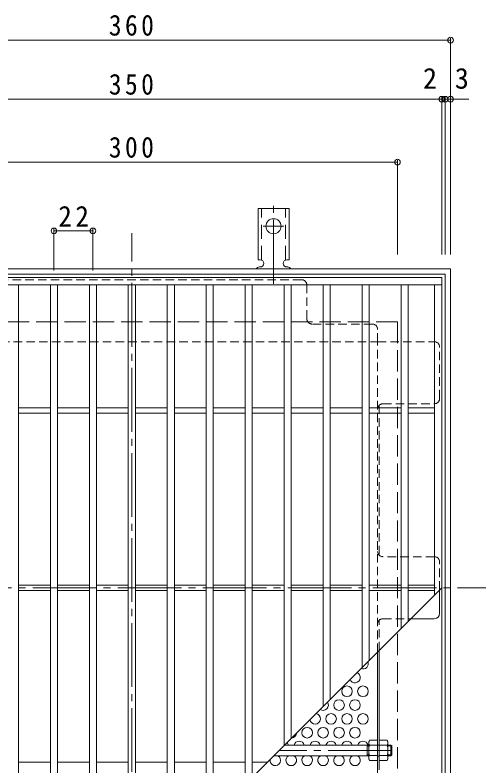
# Model space of a CAD drawing. Units: millimetres at full size, sheet at 1:4. Extents: x -822 to 976, y -780 to 766.
# Drawn here: x -560.7 to -294.7, y 342.5 to 766.4 of the extents above; entities that cross this region are included whole.
import ezdxf
from ezdxf.enums import TextEntityAlignment as Align

# ---------------------------------------------------------------- set-up
doc = ezdxf.new("R2010")
doc.units = ezdxf.units.MM
doc.header["$LTSCALE"] = 4
doc.header["$PDMODE"] = 32
doc.header["$PDSIZE"] = 3.2
for name, pattern in [('CHAIN2', [12, 9, -1, 1, -1]), ('DASHED1', [1.8, 1.2, -0.6]), ('DASHED2', [3, 2, -1]), ('DASHED3', [4, 3, -1])]:
    doc.linetypes.add(name, pattern=pattern)
for name, color, linetype, lineweight in [('A-1', 2, 'DASHED3', 9), ('A-2', 3, 'Continuous', 9), ('A-4', 7, 'Continuous', 9), ('A-6', 2, 'Continuous', 9), ('A-7', 2, 'Continuous', 9), ('A-A', 3, 'Continuous', 9), ('A-B', 2, 'Continuous', 9)]:
    doc.layers.add(name, color=color, linetype=linetype, lineweight=lineweight)
doc.styles.add('ＭＳ ゴシック', font='')
doc.styles.get('ＭＳ ゴシック').set_extended_font_data('MS Gothic')

msp = doc.modelspace()

# ---------------------------------------------------------------- linework, layer by layer
at = {"layer": 'A-1'}
for q in [(-644.713, 593.162), (-344.713, 293.162)]:
    msp.add_line((-344.713, 593.162), q, dxfattribs=at)
at = {"layer": 'A-1', "linetype": 'Continuous'}
for points in [[(-674.713, 623.162), (-674.713, 263.162), (-314.713, 263.162), (-314.713, 623.162)], [(-671.713, 620.162), (-671.713, 266.162), (-317.713, 266.162), (-317.713, 620.162)]]:
    msp.add_lwpolyline(points, close=True, dxfattribs=at)
at = {"layer": 'A-2'}
for p, q in [((-319.713, 618.161), (-669.713, 618.161)), ((-319.713, 618.161), (-319.713, 268.162)), ((-319.713, 614.162), (-669.713, 614.162)), ((-558.713, 614.162), (-558.713, 272.162)), ((-540.713, 614.162), (-540.713, 272.162)), ((-536.713, 614.162), (-536.713, 272.162)), ((-518.713, 614.162), (-518.713, 272.162)), ((-514.713, 614.162), (-514.713, 272.162)), ((-496.713, 614.162), (-496.713, 272.162)), ((-492.713, 614.162), (-492.713, 272.162)), ((-474.713, 614.162), (-474.713, 288.162)), ((-470.713, 614.162), (-470.713, 292.162)), ((-452.713, 614.162), (-452.713, 310.162)), ((-448.713, 614.162), (-448.713, 314.162)), ((-430.713, 614.162), (-430.713, 332.162)), ((-426.713, 614.162), (-426.713, 336.162)), ((-408.713, 614.162), (-408.713, 354.162)), ((-404.713, 614.162), (-404.713, 358.162)), ((-386.713, 614.162), (-386.713, 376.162)), ((-382.713, 614.162), (-382.713, 380.162)), ((-364.713, 614.162), (-364.713, 398.162)), ((-360.713, 614.162), (-360.713, 402.162)), ((-342.713, 614.162), (-342.713, 420.162)), ((-338.713, 614.162), (-338.713, 424.162)), ((-323.713, 614.162), (-323.713, 439.162)), ((-558.713, 544.663), (-540.713, 544.663)), ((-536.713, 544.663), (-518.713, 544.663)), ((-514.713, 544.663), (-496.713, 544.663)), ((-492.713, 544.663), (-474.713, 544.663)), ((-470.713, 544.663), (-452.713, 544.663)), ((-448.713, 544.663), (-430.713, 544.663)), ((-426.713, 544.663), (-408.713, 544.663)), ((-404.713, 544.663), (-386.713, 544.663)), ((-382.713, 544.663), (-364.713, 544.663)), ((-360.713, 544.663), (-342.713, 544.663)), ((-338.713, 544.663), (-323.713, 544.663)), ((-558.713, 541.662), (-540.713, 541.662)), ((-536.713, 541.662), (-518.713, 541.662)), ((-514.713, 541.662), (-496.713, 541.662)), ((-492.713, 541.662), (-474.713, 541.662)), ((-470.713, 541.662), (-452.713, 541.662)), ((-448.713, 541.662), (-430.713, 541.662)), ((-426.713, 541.662), (-408.713, 541.662)), ((-404.713, 541.662), (-386.713, 541.662)), ((-382.713, 541.662), (-364.713, 541.662)), ((-360.713, 541.662), (-342.713, 541.662)), ((-338.713, 541.662), (-323.713, 541.662)), ((-558.713, 444.662), (-540.713, 444.662)), ((-558.713, 441.663), (-540.713, 441.663)), ((-536.713, 444.662), (-518.713, 444.662)), ((-536.713, 441.663), (-518.713, 441.663)), ((-514.713, 444.662), (-496.713, 444.662)), ((-514.713, 441.663), (-496.713, 441.663)), ((-494.713, 268.162), (-319.713, 443.162)), ((-492.713, 444.662), (-474.713, 444.662)), ((-492.713, 441.663), (-474.713, 441.663)), ((-470.713, 444.662), (-452.713, 444.662)), ((-470.713, 441.663), (-452.713, 441.663)), ((-448.713, 444.662), (-430.713, 444.662)), ((-448.713, 441.663), (-430.713, 441.663)), ((-426.713, 444.662), (-408.713, 444.662)), ((-426.713, 441.663), (-408.713, 441.663)), ((-404.713, 444.662), (-386.713, 444.662)), ((-404.713, 441.663), (-386.713, 441.663)), ((-382.713, 444.662), (-364.713, 444.662)), ((-382.713, 441.663), (-364.713, 441.663)), ((-360.713, 444.662), (-342.713, 444.662)), ((-360.713, 441.663), (-342.713, 441.663)), ((-338.713, 444.662), (-323.713, 444.662)), ((-338.713, 441.663), (-323.713, 441.663)), ((-558.713, 344.662), (-540.713, 344.662)), ((-536.713, 344.662), (-518.713, 344.662)), ((-514.713, 344.662), (-496.713, 344.662)), ((-492.713, 344.662), (-474.713, 344.662)), ((-470.713, 344.662), (-452.713, 344.662)), ((-448.713, 344.662), (-430.713, 344.662)), ((-426.713, 344.662), (-418.213, 344.662))]:
    msp.add_line(p, q, dxfattribs=at)
at = {"layer": 'A-4'}
for p, q in [((-674.713, 752.179), (-314.713, 752.179)), ((-314.713, 753.379), (-314.713, 631.162)), ((-669.713, 718.859), (-319.713, 718.859)), ((-319.713, 720.059), (-319.713, 631.162)), ((-319.713, 718.859), (-317.713, 718.859)), ((-317.713, 720.059), (-317.713, 631.162)), ((-317.713, 718.859), (-314.713, 718.859)), ((-314.713, 718.859), (-304.346, 718.859)), ((-644.713, 683.315), (-344.713, 683.315)), ((-344.713, 684.515), (-344.713, 631.162)), ((-538.713, 645.735), (-538.713, 622.162)), ((-516.713, 644.535), (-538.713, 644.535)), ((-516.713, 645.735), (-516.713, 622.162))]:
    msp.add_line(p, q, dxfattribs=at)
for p in [(-314.713, 752.179), (-319.713, 718.859), (-317.713, 718.859), (-314.713, 718.859), (-344.713, 683.315), (-538.713, 644.535), (-516.713, 644.535)]:
    msp.add_point(p, dxfattribs=at)
at = {"layer": 'A-6'}
for centre in [(-373.213, 384.705), (-364.213, 384.705), (-377.713, 376.911), (-368.713, 376.911), (-382.213, 369.117), (-373.213, 369.117), (-364.213, 369.117), (-395.713, 361.323), (-386.713, 361.323), (-377.713, 361.323), (-368.713, 361.323)]:
    msp.add_circle(centre, 3, dxfattribs=at)
for centre, start, end in [((-364.213, 400.294), 247.61807, 22.38193), ((-368.713, 392.5), 201.92906, 68.07094), ((-386.713, 376.911), 235.16802, 34.83198), ((-391.213, 369.117), 188.13571, 81.86429), ((-404.713, 361.323), 273.15408, 356.84592), ((-400.213, 353.529), 16.06405, 163.93595), ((-391.213, 353.529), 16.06405, 163.93595), ((-382.213, 353.529), 16.06405, 163.93595), ((-373.213, 353.529), 16.06405, 163.93595), ((-364.213, 353.529), 16.06405, 163.93595), ((-409.213, 353.529), 16.06405, 46.80601), ((-413.713, 345.734), 171.10167, 61.01989), ((-404.713, 345.734), 118.98011, 61.01989), ((-395.713, 345.734), 118.98011, 61.01989), ((-386.713, 345.734), 118.98011, 61.01989), ((-377.713, 345.734), 118.98011, 61.01989), ((-368.713, 345.734), 118.98011, 61.01989)]:
    msp.add_arc(centre, 3, start, end, dxfattribs=at)
at = {"layer": 'A-7', "linetype": 'CHAIN2'}
for p, q in [((-494.713, 243.162), (-494.713, 643.162)), ((-694.713, 443.162), (-294.713, 443.162))]:
    msp.add_line(p, q, dxfattribs=at)
at = {"layer": 'A-7', "linetype": 'DASHED1'}
for p, q in [((-398.914, 616.966), (-590.512, 616.966)), ((-395.914, 594.966), (-395.914, 613.966)), ((-358.913, 591.966), (-392.914, 591.966)), ((-355.913, 581.966), (-355.913, 588.966)), ((-633.513, 581.966), (-355.913, 581.966)), ((-355.913, 581.966), (-323.909, 581.966)), ((-355.913, 406.962), (-355.913, 581.966)), ((-320.909, 549.965), (-320.909, 578.966)), ((-352.913, 546.965), (-323.909, 546.965)), ((-355.113, 546.009), (-355.113, 461.623)), ((-323.909, 460.663), (-352.913, 460.663)), ((-320.909, 441.966), (-320.909, 457.663)), ((-355.113, 407.762), (-355.113, 424.701)), ((-352.913, 425.662), (-337.213, 425.662)), ((-355.113, 354.359), (-355.913, 354.359)), ((-355.113, 348.159), (-355.913, 348.159))]:
    msp.add_line(p, q, dxfattribs=at)
at = {"layer": 'A-7'}
for p, q in [((-320.909, 428.662), (-320.909, 441.966)), ((-337.213, 425.662), (-323.909, 425.662)), ((-355.913, 297.359), (-355.913, 406.962)), ((-355.113, 340.32), (-355.113, 407.762))]:
    msp.add_line(p, q, dxfattribs=at)
at = {"layer": 'A-7', "linetype": 'DASHED1'}
for centre, start, end in [((-398.914, 613.966), 0, 90), ((-392.914, 594.966), 180, 270), ((-358.913, 588.966), 0, 90), ((-323.909, 578.966), 0, 90), ((-352.913, 543.965), 90, 180), ((-323.909, 549.965), 270, 0), ((-352.913, 463.663), 180, 270), ((-323.909, 457.663), 0, 90), ((-352.913, 422.662), 90, 180)]:
    msp.add_arc(centre, 3, start, end, dxfattribs=at)
at = {"layer": 'A-7'}
msp.add_arc((-323.909, 428.662), 3, 270, 0, dxfattribs=at)
at = {"layer": 'A-A', "color": 7, "linetype": 'CHAIN2'}
for p, q in [((-414.713, 614.694), (-414.713, 662.095)), ((-420.489, 647.162), (-408.937, 647.162))]:
    msp.add_line(p, q, dxfattribs=at)
at = {"layer": 'A-A'}
for p, q in [((-423.463, 628.162), (-423.463, 657.162)), ((-405.963, 657.162), (-423.463, 657.162)), ((-405.963, 628.162), (-405.963, 657.162)), ((-423.463, 628.162), (-422.213, 628.162)), ((-405.963, 628.162), (-407.213, 628.162)), ((-422.713, 624.162), (-422.213, 624.162)), ((-407.218, 624.162), (-406.705, 624.162))]:
    msp.add_line(p, q, dxfattribs=at)
at = {"layer": 'A-A', "linetype": 'DASHED2'}
for p, q in [((-421.463, 628.017), (-421.463, 657.162)), ((-407.963, 628.017), (-407.963, 657.162))]:
    msp.add_line(p, q, dxfattribs=at)
at = {"layer": 'A-A'}
msp.add_circle((-414.713, 647.162), 4.25, dxfattribs=at)
for centre, start, end in [((-422.213, 626.162), 270, 90), ((-407.213, 626.162), 90, 269.86671), ((-422.713, 622.162), 90.27597, 150.00049), ((-406.713, 622.162), 29.99928, 89.75838)]:
    msp.add_arc(centre, 2, start, end, dxfattribs=at)
at = {"layer": 'A-B'}
for p, q in [((-360.913, 356.359), (-360.48, 357.109)), ((-360.913, 346.359), (-360.913, 356.359)), ((-355.913, 357.109), (-360.48, 357.109)), ((-355.913, 345.609), (-355.913, 357.109)), ((-355.113, 345.609), (-355.113, 357.109)), ((-355.113, 357.109), (-350.546, 357.109)), ((-350.113, 356.359), (-350.546, 357.109)), ((-350.113, 346.359), (-350.113, 356.359)), ((-360.48, 354.222), (-355.913, 354.222)), ((-350.546, 354.222), (-355.113, 354.222)), ((-360.48, 348.495), (-355.913, 348.495)), ((-350.546, 348.495), (-355.113, 348.495)), ((-360.913, 346.359), (-360.48, 345.609)), ((-355.913, 345.609), (-360.48, 345.609)), ((-355.113, 345.609), (-350.546, 345.609)), ((-350.113, 346.359), (-350.546, 345.609))]:
    msp.add_line(p, q, dxfattribs=at)
at = {"layer": 'A-B', "color": 3}
for p, q in [((-360.913, 354.359), (-408.516, 354.359)), ((-361.913, 348.359), (-361.913, 354.359)), ((-361.913, 353.859), (-360.913, 353.859)), ((-348.413, 354.359), (-350.113, 354.359)), ((-350.113, 353.859), (-347.913, 353.859)), ((-348.413, 348.359), (-348.413, 354.359)), ((-348.413, 354.359), (-347.913, 353.859)), ((-347.913, 348.859), (-347.913, 353.859)), ((-360.913, 348.359), (-414.516, 348.359)), ((-361.913, 348.859), (-360.913, 348.859)), ((-350.113, 348.859), (-347.913, 348.859)), ((-348.413, 348.359), (-350.113, 348.359)), ((-348.413, 348.359), (-347.913, 348.859))]:
    msp.add_line(p, q, dxfattribs=at)
at = {"layer": 'A-B', "color": 3, "linetype": 'CHAIN2'}
msp.add_line((-347.913, 351.359), (-411.516, 351.359), dxfattribs=at)
at = {"layer": 'A-B'}
for centre, radius, start, end in [((-357.631, 355.464), 3.29, 149.99998, 176.07924), ((-353.395, 355.464), 3.29, 3.92076, 30.00002), ((-358.178, 355.699), 2.735, 180.2103, 212.68507), ((-351.23, 351.359), 9.683, 162.79973, 197.20026), ((-352.848, 355.699), 2.735, 327.31493, 359.7897), ((-359.796, 351.359), 9.683, 342.79974, 17.20027), ((-358.178, 347.019), 2.735, 147.31491, 179.78969), ((-352.848, 347.019), 2.735, 0.21031, 32.68509), ((-357.631, 347.253), 3.29, 183.92075, 210), ((-353.395, 347.253), 3.29, 330, 356.07925)]:
    msp.add_arc(centre, radius, start, end, dxfattribs=at)

# ---------------------------------------------------------------- texts
at = {"layer": 'A-4', "color": 2, "style": 'ＭＳ ゴシック'}
for s, p in [('2', (-330.338, 721.259)), ('3', (-312.346, 721.259))]:
    msp.add_text(s, height=11.73, dxfattribs=at).set_placement(p, align=Align.BOTTOM_LEFT)
at = {"layer": 'A-4', "color": 2, "char_height": 11.73, "attachment_point": 7, "style": 'ＭＳ ゴシック'}
for s, insert in [('\\T1.27;\\W0.9;360', (-507.713, 754.579)), ('\\T1.27;\\W0.9;350', (-507.713, 721.259)), ('\\T1.27;\\W0.9;300', (-507.713, 685.715)), ('\\T1.27;\\W0.95;22', (-536.213, 646.935))]:
    msp.add_mtext(s, dxfattribs=dict(at, insert=insert))

doc.saveas('drawing.dxf')
